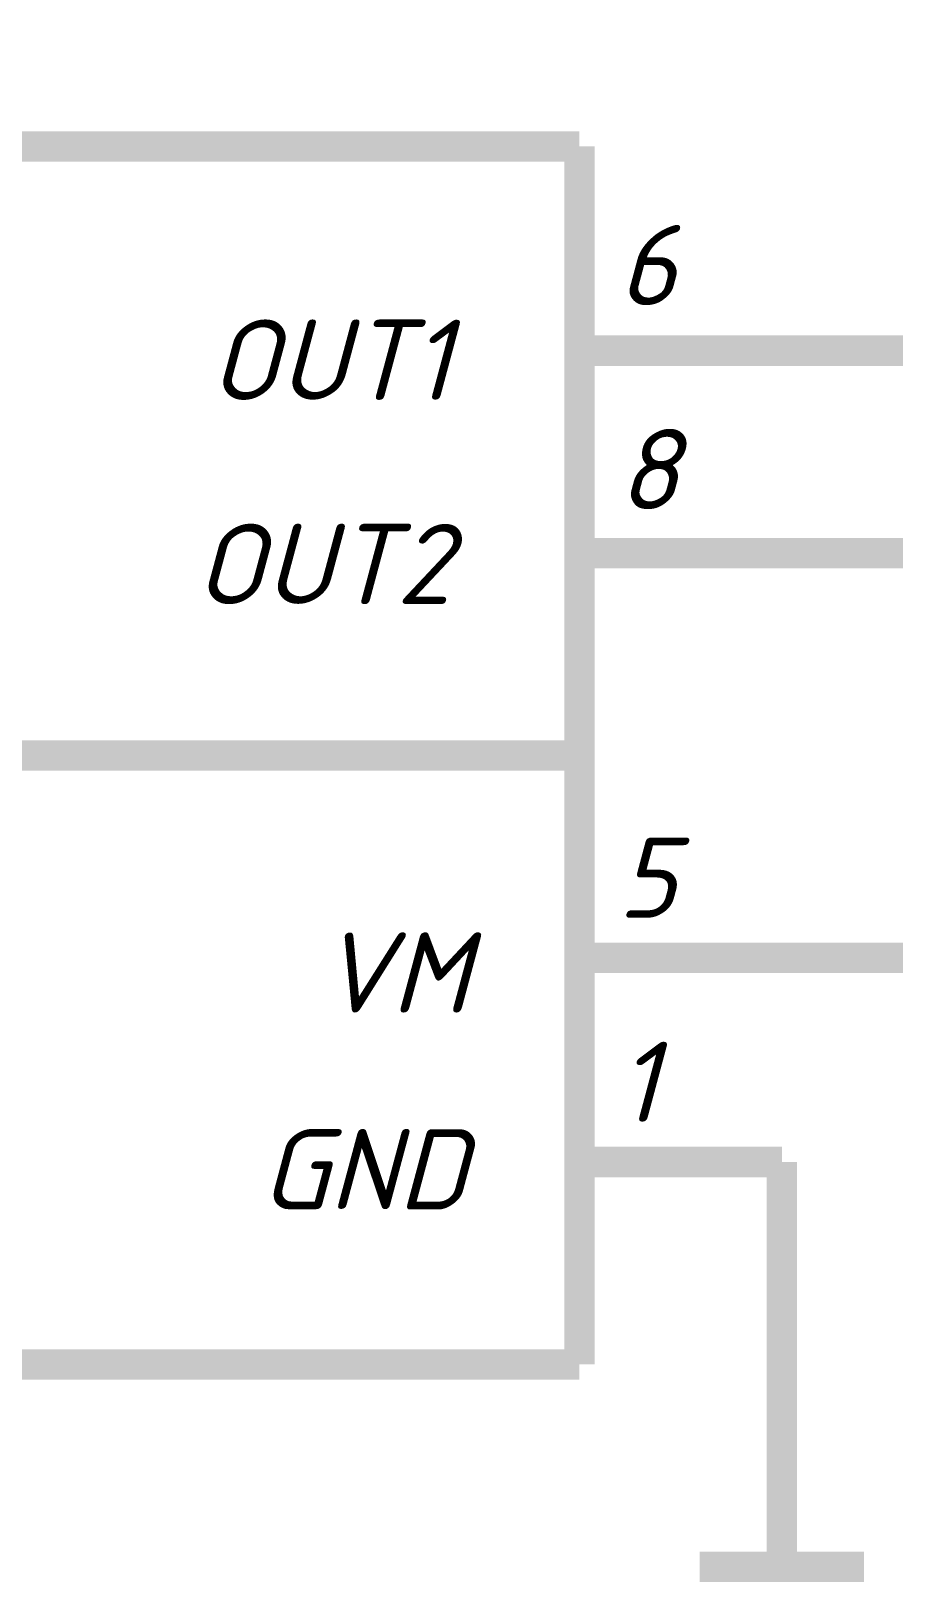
# Model space of a CAD drawing. Header units: inches. Extents: x 0 to 841, y 0 to 594.
# Drawn here: x 731.51 to 752.76, y 232.12 to 270.33 of the extents above; entities that cross this region are included whole.
import ezdxf

# ---------------------------------------------------------------- set-up
doc = ezdxf.new("R2010")
doc.units = ezdxf.units.IN
doc.layers.add('Sheet', color=255, linetype='Continuous')
doc.styles.get("Standard").update_dxf_attribs({"font": 'isocpeui.ttf'})

msp = doc.modelspace()

# ---------------------------------------------------------------- linework, layer by layer
at = {"layer": 'Sheet'}
for points in [[(750.001, 262.458, 0.749, 0.749, 0), (767.518, 262.458, 0.749, 0.749, 0), (767.518, 269.959, 0.749, 0.749, 0), (787.506, 269.959, 0.749, 0.749, 0)], [(704.996, 267.489, 0.749, 0.749, 0), (745.015, 267.489, 0.749, 0.749, 0)], [(745.015, 267.489, 0.749, 0.749, 0), (745.015, 237.483, 0.749, 0.749, 0)], [(745.015, 262.458, 0.749, 0.749, 0), (750.001, 262.458, 0.749, 0.749, 0)], [(745.015, 262.458, 0.3, 0.3, 0), (750.001, 262.458, 0.3, 0.3, 0)], [(745.015, 257.472, 0.749, 0.749, 0), (750.001, 257.472, 0.749, 0.749, 0)], [(745.015, 257.472, 0.3, 0.3, 0), (750.001, 257.472, 0.3, 0.3, 0)], [(787.506, 257.472, 0.749, 0.749, 0), (750.001, 257.472, 0.749, 0.749, 0)], [(745.015, 252.486, 0.749, 0.749, 0), (730.014, 252.486, 0.749, 0.749, 0)], [(745.015, 247.5, 0.749, 0.749, 0), (750.001, 247.5, 0.749, 0.749, 0)], [(745.015, 247.5, 0.3, 0.3, 0), (750.001, 247.5, 0.3, 0.3, 0)], [(750.001, 247.5, 0.749, 0.749, 0), (757.502, 247.5, 0.749, 0.749, 0), (772.504, 247.5, 0.749, 0.749, 0)], [(745.015, 242.469, 0.749, 0.749, 0), (750.001, 242.469, 0.749, 0.749, 0)], [(750.001, 242.469, 0.749, 0.749, 0), (750.001, 242.469, 0.749, 0.749, 0), (750.001, 237.483, 0.749, 0.749, 0)], [(745.015, 242.469, 0.3, 0.3, 0), (750.001, 242.469, 0.3, 0.3, 0)], [(745.015, 237.483, 0.749, 0.749, 0), (704.996, 237.483, 0.749, 0.749, 0)], [(750.001, 237.483, 0.749, 0.749, 0), (750.001, 232.497, 0.749, 0.749, 0)], [(750.001, 237.483, 0.3, 0.3, 0), (750.001, 232.407, 0.3, 0.3, 0)], [(747.98, 232.497, 0.749, 0.749, 0), (752.022, 232.497, 0.749, 0.749, 0)], [(747.98, 232.407, 0.3, 0.3, 0), (752.022, 232.407, 0.3, 0.3, 0)]]:
    msp.add_lwpolyline(points, format="xyseb", dxfattribs=at)

# ---------------------------------------------------------------- texts
for s, height, p in [('6', 1.976, (745.959, 263.581)), ('OUT1', 1.9764, (735.897, 261.245)), ('8', 1.976, (745.959, 258.55)), ('OUT2', 1.9764, (735.538, 256.214)), ('5', 1.976, (745.959, 248.488)), ('VM', 1.9764, (738.592, 246.152)), ('1', 1.976, (745.959, 243.457)), ('GND', 1.9764, (737.155, 241.301))]:
    msp.add_text(s, height=height, dxfattribs=at).set_placement(p)

doc.saveas('drawing.dxf')
